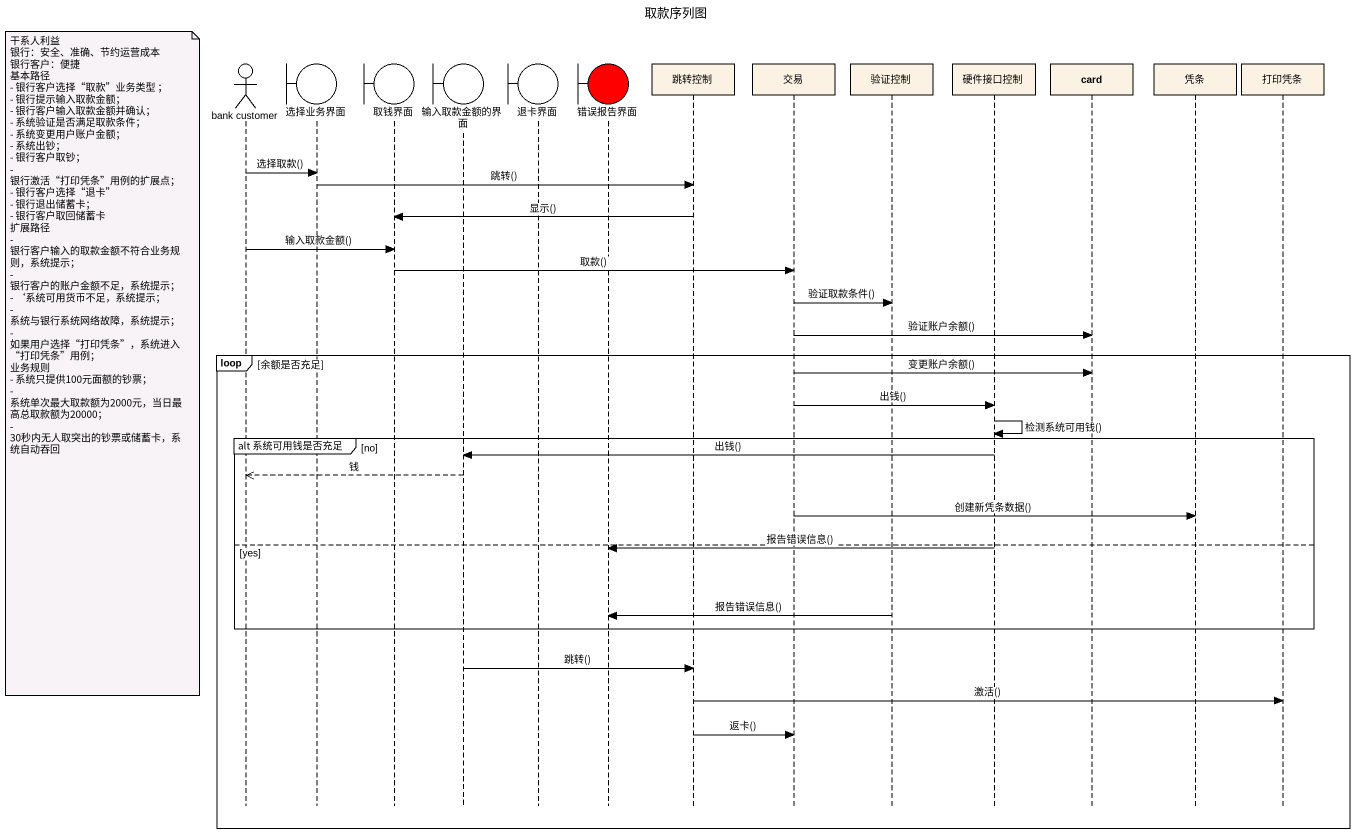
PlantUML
@startuml
title 取款序列图
hide footbox
actor "bank customer" as bank_customer
boundary 选择业务界面
boundary 取钱界面
boundary 输入取款金额的界面
boundary 退卡界面
boundary 错误报告界面 #FF0000
participant 跳转控制
participant 交易
participant 验证控制
participant 硬件接口控制
participant "card" as card_
participant 凭条
participant 打印凭条

bank_customer -> 选择业务界面 : 选择取款()
选择业务界面 -> 跳转控制 : 跳转()
跳转控制 -> 取钱界面 : 显示()
bank_customer -> 取钱界面 : 输入取款金额()
取钱界面 -> 交易 : 取款()
交易 -> 验证控制 : 验证取款条件()
交易 -> card_ : 验证账户余额()
loop 余额是否充足
  note left of bank_customer
    干系人利益
    银行：安全、准确、节约运营成本
    银行客户：便捷
    基本路径
    - 银行客户选择“取款”业务类型 ；
    - 银行提示输入取款金额；
    - 银行客户输入取款金额并确认；
    - 系统验证是否满足取款条件；
    - 系统变更用户账户金额；
    - 系统出钞；
    - 银行客户取钞；
    - 银行激活“打印凭条”用例的扩展点；
    - 银行客户选择“退卡”
    - 银行退出储蓄卡；
    - 银行客户取回储蓄卡
    扩展路径
    - 银行客户输入的取款金额不符合业务规则，系统提示；
    - 银行客户的账户金额不足，系统提示；
    - ‘系统可用货币不足，系统提示；
    - 系统与银行系统网络故障，系统提示；
    - 如果用户选择“打印凭条”，系统进入“打印凭条”用例；
    业务规则
    - 系统只提供100元面额的钞票；
    - 系统单次最大取款额为2000元，当日最高总取款额为20000；
    - 30秒内无人取突出的钞票或储蓄卡，系统自动吞回
  end note
  交易 -> card_ : 变更账户余额()
  交易 -> 硬件接口控制 : 出钱()
  硬件接口控制 -> 硬件接口控制 : 检测系统可用钱()
  group alt 系统可用钱是否充足 [no]
    硬件接口控制 -> 输入取款金额的界面 : 出钱()
    输入取款金额的界面 -->> bank_customer : 钱
    交易 -> 凭条 : 创建新凭条数据()
  else yes
    硬件接口控制 -> 错误报告界面 : 报告错误信息()
    验证控制 -> 错误报告界面 : 报告错误信息()
  end
  输入取款金额的界面 -> 跳转控制 : 跳转()
  跳转控制 -> 打印凭条 : 激活()
  跳转控制 -> 交易 : 返卡()
end
@enduml
